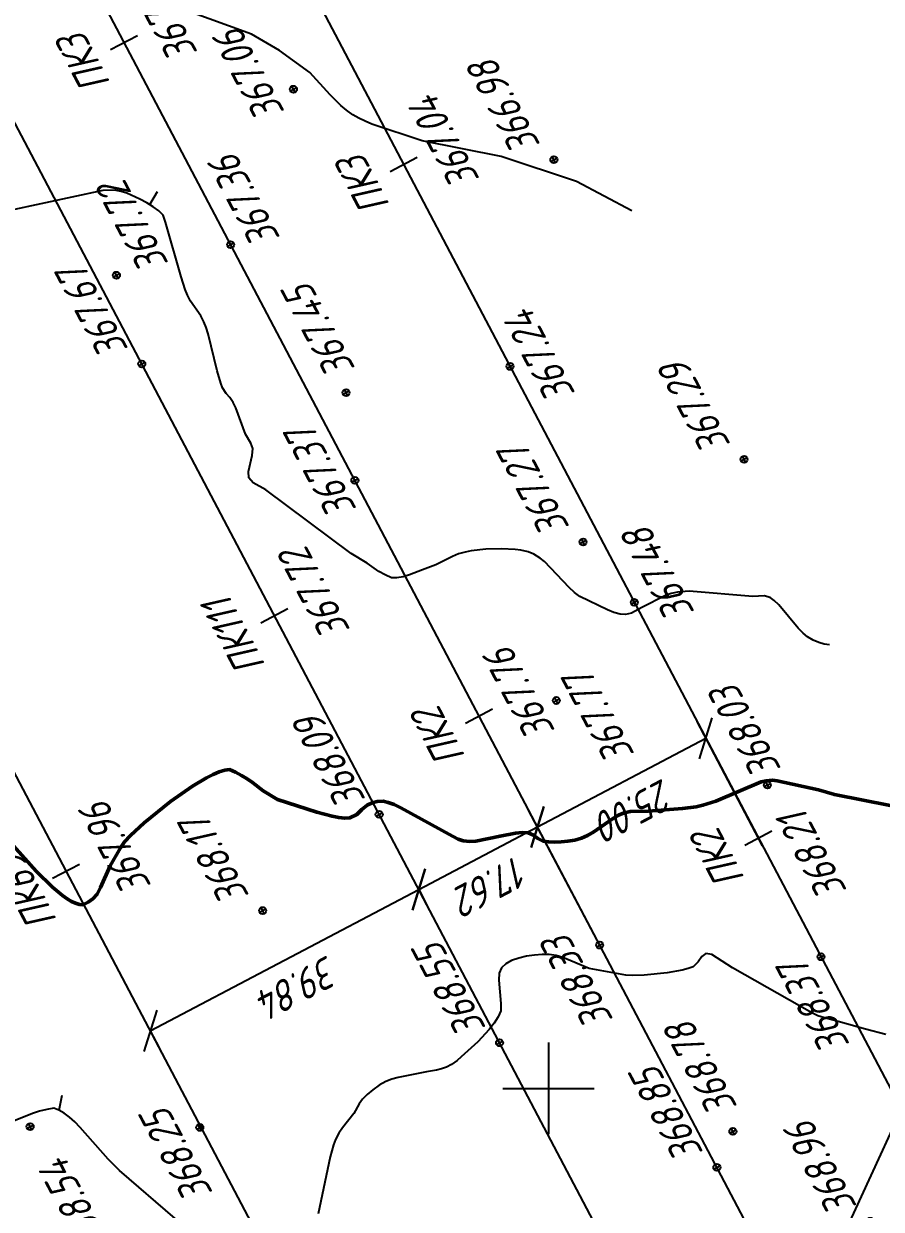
# Model space of a CAD drawing. Extents: x 1519150 to 1520806, y 2185741 to 2187019.
# Drawn here: x 1519731.1 to 1519843.7, y 2185984.1 to 2186139.8 of the extents above; entities that cross this region are included whole.
import ezdxf
from ezdxf.enums import TextEntityAlignment as Align

# ---------------------------------------------------------------- set-up
doc = ezdxf.new("R2010")
doc.units = 0
for name, color, linetype, lineweight in [('ИИ_ГЕОПУНКТ_025', 7, 'Continuous', 25), ('ИИ_ГЕОСЕТКА_025', 3, 'Continuous', 25), ('ИИ_ОТМЕТКА_025', 7, 'Continuous', 25), ('ИИ_ПИКЕТАЖ_025', 7, 'Continuous', 25), ('ИИ_РАЗМЕР_025', 7, 'Continuous', 25), ('ИИ_РЕЛЬЕФ_025', 34, 'Continuous', 25), ('ИИ_РЕЛЬЕФ_050', 34, 'Continuous', 50), ('ИИ_ТРАССА_АД_025', 1, 'Continuous', 25), ('ИИ_ТРАССА_ЛЭП_025', 7, 'Continuous', 25), ('ИИ_ТРАССА_ТРУБ_025', 7, 'Continuous', 25)]:
    doc.layers.add(name, color=color, linetype=linetype, lineweight=lineweight)
doc.styles.add('VNIPISIMPLEXCUR', font='simplex.shx', dxfattribs={"width": 0.8, "oblique": 15})
doc.dimstyles.new('ИИ-2000-м-dm$0', dxfattribs={"dimscale": 2, "dimtxt": 2.5, "dimasz": 2.5, "dimexe": 1.25, "dimexo": 0, "dimgap": 1, "dimtad": 1, "dimtoh": 1, "dimzin": 1, "dimdsep": 46, "dimtxsty": 'VNIPISIMPLEXCUR', "dimblk": 'OBLIQUE', "dimcen": 2.5, "dimaunit": 1, "dimadec": 4, "dimazin": 0, "dimtfac": 1, "dimtmove": 1, "dimatfit": 2, "dimfxl": 1, "dimarcsym": 0})
doc.dimstyles.new('ИИ-2000-м-dm$2', dxfattribs={"dimscale": 2, "dimtxt": 2.5, "dimasz": 2.5, "dimexe": 1.25, "dimexo": 0, "dimgap": 1, "dimtad": 2, "dimtoh": 1, "dimzin": 1, "dimdsep": 46, "dimtxsty": 'VNIPISIMPLEXCUR', "dimcen": 2.5, "dimaunit": 1, "dimazin": 0, "dimtfac": 1, "dimtmove": 1, "dimatfit": 2, "dimfxl": 1, "dimarcsym": 0})

# ---------------------------------------------------------------- blocks, each defined once
blk = doc.blocks.new('*U20')
at = {"color": 0, "linetype": 'ByBlock', "lineweight": -2}
for points in [[(0, 0), (29.5082088451605, -38.42202728161058)], [(29.5082088451605, -38.42202728161058), (29.5082088451605, -46.42202728161058)], [(29.5082088451605, -38.42202728161058), (45.7964228563346, -38.42202728161058)], [(29.5082088451605, -42.42202728161058), (45.7964228563346, -42.42202728161058)], [(29.5082088451605, -46.42202728161058), (45.7964228563346, -46.42202728161058)]]:
    blk.add_lwpolyline(points, dxfattribs=at)
blk = doc.blocks.new('ИИ053296')
at = {"color": 0, "linetype": 'Continuous', "lineweight": 25}
blk.add_lwpolyline([(0, 0), (1, 0)], dxfattribs=at)
blk = doc.blocks.new('ИИ05012')
at = {"color": 0, "linetype": 'Continuous', "lineweight": 25, "flags": 128}
for points in [[(0, 3), (0, -3)], [(-3, 0), (3, 0)]]:
    blk.add_lwpolyline(points, dxfattribs=at)
blk = doc.blocks.new('PICKET')
at = {"color": 0, "linetype": 'Continuous', "lineweight": 25}
for p, q in [((-0.2299999999999898, 0), (0.2299999999999898, 0)), ((0, 0.2299999999999898), (0, -0.2299999999999898))]:
    blk.add_line(p, q, dxfattribs=at)
blk.add_circle((0, 0), 0.23, dxfattribs=at)
at = {"color": 0, "linetype": 'Continuous', "style": 'VNIPISIMPLEXCUR', "oblique": 15, "width": 0.8}
blk.add_attdef('OTMETKA', (1.25, 0.3000000000000114), '', height=2, dxfattribs=at)
at = {"color": 8, "linetype": 'Continuous', "style": 'VNIPISIMPLEXCUR', "oblique": 15, "width": 0.8, "flags": 1}
blk.add_attdef('NOMER', (1.25, -2.699999999999989), '', height=2, dxfattribs=at)
blk = doc.blocks.new('ИИ050052Р')
at = {"linetype": 'Continuous', "lineweight": 25}
h = blk.add_hatch(color=0, dxfattribs=at)
edge = h.paths.add_edge_path()
edge.add_arc((0, 0), 0.15, 0, 360)
at = {"color": 0, "linetype": 'Continuous', "lineweight": 25}
for radius in [0.75, 0.15]:
    blk.add_circle((0, 0), radius, dxfattribs=at)
at = {"color": 0, "linetype": 'Continuous', "style": 'VNIPISIMPLEXCUR', "oblique": 15, "width": 0.8}
for tag, p in [('CENTRE', (1.449999999999999, 0.6999999999999993)), ('HEIGHT', (1.449999999999999, -2.699999999999999))]:
    blk.add_attdef(tag, p, '', height=2, dxfattribs=at)
for tag, p in [('NUMBER', (-2, -1)), ('STATIONING', (-2, -4.399999999999999)), ('ALPHA', (-2, -7.799999999999999))]:
    blk.add_attdef(tag, text='', height=2, dxfattribs=at).set_placement(p, align=Align.RIGHT)
at = {"color": 253, "linetype": 'Continuous', "style": 'VNIPISIMPLEXCUR', "oblique": 15, "width": 0.8, "flags": 1}
blk.add_attdef('NOTE', text='', height=1.6, dxfattribs=at).set_placement((-2, -10.8), align=Align.RIGHT)
blk = doc.blocks.new('ИИ15001')
at = {"color": 0, "linetype": 'Continuous', "lineweight": 25}
blk.add_lwpolyline([(0, 1), (0, -1)], dxfattribs=at)
at = {"color": 0, "linetype": 'Continuous', "lineweight": 25, "style": 'VNIPISIMPLEXCUR', "oblique": 15, "width": 0.8}
blk.add_attdef('STATIONING', text='', height=2, dxfattribs=at).set_placement((0, 2), align=Align.CENTER)
at = {"color": 7, "linetype": 'Continuous', "lineweight": 25, "style": 'VNIPISIMPLEXCUR', "oblique": 15, "width": 0.8}
blk.add_attdef('HEIGHT', text='', height=2, dxfattribs=at).set_placement((0, -2), align=Align.TOP_CENTER)
blk = doc.blocks.new('_Oblique')
at = {"color": 0, "linetype": 'ByBlock', "lineweight": -2}
blk.add_line((-0.5, -0.5), (0.5, 0.5), dxfattribs=at)
blk = doc.blocks.new('*D63')
at = {"layer": 'Defpoints', "color": 0, "transparency": 16777216}
for p in [(1519782.94546729, 2186026.114637405), (1519782.945467291, 2186026.114637404), (1519747.695197508, 2186007.545160953)]:
    blk.add_point(p, dxfattribs=at)
at = {"layer": 'ИИ_РАЗМЕР_025', "color": 0, "lineweight": -2, "transparency": 16777216}
for p, q in [((1519747.695197509, 2186007.545160953), (1519782.94546729, 2186026.114637405)), ((1519782.94546729, 2186026.114637406), (1519784.11065401, 2186023.902773957)), ((1519747.695197508, 2186007.545160954), (1519748.860384228, 2186005.333297505))]:
    blk.add_line(p, q, dxfattribs=at)
at = {"layer": 'ИИ_РАЗМЕР_025', "color": 0, "lineweight": -2, "transparency": 16777216, "xscale": 4, "yscale": 4, "zscale": 4}
for p, rotation in [((1519782.94546729, 2186026.114637405), 27.77979618591188), ((1519747.695197509, 2186007.545160953), 207.7797961859119)]:
    blk.add_blockref('_Oblique', p, dxfattribs=dict(at, rotation=rotation))
at = {"layer": 'ИИ_РАЗМЕР_025', "color": 0, "transparency": 16777216, "insert": (1519767.18463115, 2186013.290917663), "char_height": 4, "attachment_point": 5, "rotation": 207.7797961859119, "style": 'VNIPISIMPLEXCUR'}
blk.add_mtext('39.84', dxfattribs=at)
blk = doc.blocks.new('*D65')
at = {"layer": 'Defpoints', "color": 0, "transparency": 16777216}
for p in [(1519482.409112328, 2186840.189303848), (1519365.936511246, 2186752.536334131), (1519273.871336892, 2186671.02097655), (1519643.409471553, 2186205.467546553), (1519806.552888464, 2185895.815766321)]:
    blk.add_point(p, dxfattribs=at)
at = {"layer": 'ИИ_РАЗМЕР_025', "color": 0, "lineweight": -2, "transparency": 16777216}
for p, q in [((1519364.262754892, 2186762.998756795), (1519357.117982569, 2186776.561613698)), ((1519363.331283786, 2186753.390116534), (1519364.262754892, 2186762.998756795)), ((1519360.922335668, 2186741.637783609), (1519354.165083917, 2186754.46327834))]:
    blk.add_line(p, q, dxfattribs=at)
blk.add_arc((1519360.922335668, 2186741.637783609), 11.99668121645967, 58.24287084898428, 98.58949798204614, dxfattribs=at)
at = {"layer": 'ИИ_РАЗМЕР_025', "color": 0, "transparency": 16777216}
for points in [[(1519359.338653295, 2186752.866542662), (1519358.922510819, 2186754.133272001), (1519355.330394041, 2186752.251479905)], [(1519367.676897516, 2186752.3388314), (1519366.795953772, 2186751.337973819), (1519370.238998388, 2186749.195571378)]]:
    blk.add_solid(points, dxfattribs=at)
at = {"layer": 'ИИ_РАЗМЕР_025', "color": 0, "transparency": 16777216, "insert": (1519357.466049391, 2186768.646781611), "char_height": 4, "attachment_point": 5, "rotation": 117.77979618591188, "style": 'VNIPISIMPLEXCUR'}
blk.add_mtext("78°44'", dxfattribs=at)
blk = doc.blocks.new('*D66')
at = {"layer": 'Defpoints', "color": 0, "transparency": 16777216}
for p in [(1519297.9202522, 2186946.833631685), (1519482.409112327, 2186840.189303847), (1519385.294992009, 2186766.597031469), (1519273.871336892, 2186671.020976549), (1519823.889999998, 2185948.39)]:
    blk.add_point(p, dxfattribs=at)
at = {"layer": 'ИИ_РАЗМЕР_025', "color": 0, "lineweight": -2, "transparency": 16777216}
blk.add_arc((1519392.514684557, 2186767.265873321), 7.250607554596517, 149.8038292730427, 187.0253428711166, dxfattribs=at)
at = {"layer": 'ИИ_РАЗМЕР_025', "color": 0, "transparency": 16777216}
for points in [[(1519385.786563388, 2186771.393894142), (1519386.709283429, 2186770.431415309), (1519389.135359906, 2186773.680814849)], [(1519385.932013401, 2186766.639950971), (1519384.705013556, 2186766.118175963), (1519386.883838502, 2186762.698063932)]]:
    blk.add_solid(points, dxfattribs=at)
at = {"layer": 'ИИ_РАЗМЕР_025', "color": 0, "transparency": 16777216, "insert": (1519377.317446683, 2186774.536060864), "char_height": 4, "attachment_point": 5, "rotation": 117.77979618591188, "style": 'VNIPISIMPLEXCUR'}
blk.add_mtext("101°16'", dxfattribs=at)
blk = doc.blocks.new('*D67')
at = {"layer": 'Defpoints', "color": 0, "transparency": 16777216}
for p in [(1519335.6385637, 2186966.703246912), (1520064.449999998, 2186007.559999999), (1519860.194450777, 2185951.717366618), (1519823.889999998, 2185948.389999999), (1519888.365695801, 2185917.442828899)]:
    blk.add_point(p, dxfattribs=at)
at = {"layer": 'ИИ_РАЗМЕР_025', "color": 0, "lineweight": -2, "transparency": 16777216}
for p, q in [((1519862.615449949, 2185950.153281548), (1519866.306104347, 2185943.154724408)), ((1519866.306104347, 2185943.154724408), (1519874.982264929, 2185926.684846975))]:
    blk.add_line(p, q, dxfattribs=at)
blk.add_arc((1519866.537553367, 2185958.879922402), 9.567505203378783, 217.9509029023209, 273.6469611983709, dxfattribs=at)
at = {"layer": 'ИИ_РАЗМЕР_025', "color": 0, "transparency": 16777216}
for points in [[(1519858.393429006, 2185952.704999103), (1519859.592994351, 2185953.287082225), (1519857.246962314, 2185956.5947367)], [(1519866.965580912, 2185949.973545272), (1519867.326675294, 2185948.690038893), (1519870.99664724, 2185950.41507523)]]:
    blk.add_solid(points, dxfattribs=at)
at = {"layer": 'ИИ_РАЗМЕР_025', "color": 0, "transparency": 16777216, "insert": (1519867.234231952, 2185931.993189299), "char_height": 4, "attachment_point": 5, "rotation": 117.77979618591188, "style": 'VNIPISIMPLEXCUR'}
blk.add_mtext("103°58'", dxfattribs=at)
blk = doc.blocks.new('*D68')
at = {"layer": 'Defpoints', "color": 0, "transparency": 16777216}
for p in [(1519313.519091005, 2186955.050938153), (1520064.449999998, 2186007.559999999), (1519855.577868956, 2185949.860179517), (1519823.889999998, 2185948.39), (1519857.396105626, 2185922.593026144)]:
    blk.add_point(p, dxfattribs=at)
at = {"layer": 'ИИ_РАЗМЕР_025', "color": 0, "lineweight": -2, "transparency": 16777216}
for p, q in [((1519854.606492382, 2185946.846345301), (1519859.085154773, 2185938.333521635)), ((1519859.085154773, 2185938.333521635), (1519865.275583687, 2185926.582286222))]:
    blk.add_line(p, q, dxfattribs=at)
blk.add_arc((1519841.522191079, 2185952.726950225), 14.34504983779231, 313.8079910521073, 357.7899195411408, dxfattribs=at)
at = {"layer": 'ИИ_РАЗМЕР_025', "color": 0, "transparency": 16777216}
for points in [[(1519855.193321513, 2185952.106333075), (1519856.519819107, 2185952.241173388), (1519855.452049371, 2185956.153246014)], [(1519851.842375215, 2185941.833896246), (1519851.062551459, 2185942.915401071), (1519848.207948862, 2185940.035177389)]]:
    blk.add_solid(points, dxfattribs=at)
at = {"layer": 'ИИ_РАЗМЕР_025', "color": 0, "transparency": 16777216, "insert": (1519858.770416544, 2185929.531307537), "char_height": 4, "attachment_point": 5, "rotation": 117.77979618591188, "style": 'VNIPISIMPLEXCUR'}
blk.add_mtext("76°2'", dxfattribs=at)
blk = doc.blocks.new('*D69')
at = {"layer": 'Defpoints', "color": 0, "transparency": 16777216}
for p in [(1519798.53643651, 2186034.327798253), (1519782.94546729, 2186026.114637405), (1519805.975454395, 2186020.20637765)]:
    blk.add_point(p, dxfattribs=at)
at = {"layer": 'ИИ_РАЗМЕР_025', "color": 0, "lineweight": -2, "transparency": 16777216}
for p, q in [((1519805.975454394, 2186020.206377651), (1519797.371249791, 2186036.539661701)), ((1519782.945467292, 2186026.114637403), (1519798.53643651, 2186034.327798253)), ((1519782.94546729, 2186026.114637406), (1519784.110654011, 2186023.902773955))]:
    blk.add_line(p, q, dxfattribs=at)
at = {"layer": 'ИИ_РАЗМЕР_025', "color": 0, "lineweight": -2, "transparency": 16777216, "xscale": 4, "yscale": 4, "zscale": 4}
for p, rotation in [((1519798.53643651, 2186034.327798253), 27.77979618591188), ((1519782.945467292, 2186026.114637403), 207.7797961859119)]:
    blk.add_blockref('_Oblique', p, dxfattribs=dict(at, rotation=rotation))
at = {"layer": 'ИИ_РАЗМЕР_025', "color": 0, "transparency": 16777216, "insert": (1519792.605250651, 2186026.682236312), "char_height": 4, "attachment_point": 5, "rotation": 207.7797961859119, "style": 'VNIPISIMPLEXCUR'}
blk.add_mtext('17.62', dxfattribs=at)
blk = doc.blocks.new('*D70')
at = {"layer": 'Defpoints', "color": 0, "transparency": 16777216}
for p in [(1519820.655150629, 2186045.979707403), (1519828.094276632, 2186031.85808156), (1519805.975454395, 2186020.206377651)]:
    blk.add_point(p, dxfattribs=at)
at = {"layer": 'ИИ_РАЗМЕР_025', "color": 0, "lineweight": -2, "transparency": 16777216}
for p, q in [((1519828.094276631, 2186031.858081561), (1519819.489963909, 2186048.191570851)), ((1519798.536436509, 2186034.327798255), (1519820.655150628, 2186045.979707403)), ((1519805.975454394, 2186020.206377651), (1519797.37124979, 2186036.539661702))]:
    blk.add_line(p, q, dxfattribs=at)
at = {"layer": 'ИИ_РАЗМЕР_025', "color": 0, "lineweight": -2, "transparency": 16777216, "xscale": 4, "yscale": 4, "zscale": 4}
for p, rotation in [((1519820.655150628, 2186045.979707403), 27.77979618591188), ((1519798.536436509, 2186034.327798255), 207.7797961859119)]:
    blk.add_blockref('_Oblique', p, dxfattribs=dict(at, rotation=rotation))
at = {"layer": 'ИИ_РАЗМЕР_025', "color": 0, "transparency": 16777216, "insert": (1519811.460092319, 2186036.614771313), "char_height": 4, "attachment_point": 5, "rotation": 207.7797961859119, "style": 'VNIPISIMPLEXCUR'}
blk.add_mtext('25.00', dxfattribs=at)

msp = doc.modelspace()

# ---------------------------------------------------------------- linework, layer by layer
at = {"layer": 'ИИ_РЕЛЬЕФ_025'}
for points, elevation in [([(1519810.943312499, 2186115.274145834), (1519803.638499998, 2186119.112857143), (1519793.754379793, 2186122.39531733), (1519783.380824614, 2186124.459969993), (1519776.803525099, 2186126.641296937), (1519775.923299099, 2186127.010211735), (1519775.084644851, 2186127.419234197), (1519774.296470587, 2186127.876958824), (1519773.473230682, 2186128.459256916), (1519772.711609044, 2186129.101003185), (1519771.316342167, 2186130.507965007), (1519768.639565215, 2186133.431639131), (1519764.640909089, 2186136.313536364), (1519760.974999999, 2186138.4449), (1519752.409999999, 2186141.583233333)], 366.9999999999999), ([(1519836.878019784, 2186058.268253517), (1519836.189367088, 2186058.345408352), (1519835.480382703, 2186058.543000499), (1519834.751066629, 2186058.861029959), (1519834.001418866, 2186059.29949673), (1519833.411073114, 2186059.779412027), (1519832.788485707, 2186060.429792201), (1519830.225281562, 2186063.503921005), (1519829.628657399, 2186064.082595073), (1519829.074660189, 2186064.462121821), (1519828.292695455, 2186064.671190212), (1519826.835520089, 2186064.617531814), (1519818.463844728, 2186065.300285655), (1519816.90532057, 2186065.168243536), (1519816.077052643, 2186064.998731662), (1519815.361086145, 2186064.737763266), (1519812.251323951, 2186063.174604767), (1519810.899774362, 2186062.407945767), (1519810.090154831, 2186062.231352773), (1519809.389453483, 2186062.298810621), (1519808.582596823, 2186062.504427261), (1519807.714490721, 2186062.845870651), (1519804.111741052, 2186064.60172171), (1519803.394854946, 2186065.136163512), (1519802.693604765, 2186065.77740204), (1519799.479106417, 2186069.197055288), (1519798.905999999, 2186069.64598), (1519798.075277315, 2186070.149829724), (1519797.309134338, 2186070.468601289), (1519796.364999998, 2186070.684983333), (1519795.623451739, 2186070.781234623), (1519793.794549434, 2186070.862743635), (1519791.764315377, 2186070.799126173), (1519789.844440727, 2186070.593820176), (1519789.023291665, 2186070.439108334), (1519788.158205088, 2186070.182998391), (1519787.377223994, 2186069.853764535), (1519785.178461537, 2186068.740707692), (1519783.45793019, 2186068.118082607), (1519781.714153338, 2186067.440906145), (1519780.87713317, 2186067.184144979), (1519780.086604014, 2186067.036486568), (1519779.359999998, 2186067.038844444), (1519778.525372765, 2186067.431738831), (1519777.717607163, 2186067.887670732), (1519776.182660847, 2186068.98864708), (1519774.087999999, 2186070.24996), (1519762.86105263, 2186078.613157894), (1519761.204260889, 2186079.537109029), (1519760.642272726, 2186080.168622727), (1519760.573545359, 2186081.019863597), (1519761.08302215, 2186083.134043491), (1519761.143904453, 2186084.047604277), (1519760.907253009, 2186084.738895554), (1519760.181563536, 2186085.934613541), (1519758.912511894, 2186089.38096512), (1519758.569130433, 2186090.098613044), (1519758.117756227, 2186090.732265685), (1519757.64689531, 2186091.258526585), (1519757.179999998, 2186092.0079), (1519756.934474208, 2186092.622474782), (1519756.464036612, 2186094.249125096), (1519755.27562367, 2186099.104876598), (1519755.013103456, 2186099.949083539), (1519754.735675674, 2186100.674494595), (1519754.321924797, 2186101.476284576), (1519752.987420907, 2186103.405053889), (1519752.58331149, 2186104.169303602), (1519752.283011839, 2186104.910182017), (1519751.744844785, 2186106.577934022), (1519749.694181837, 2186113.787203926), (1519749.383599998, 2186114.667188), (1519748.819137155, 2186115.23519325), (1519748.085470374, 2186115.792325509), (1519747.240025883, 2186116.321435137), (1519746.340229907, 2186116.805372489), (1519744.607288406, 2186117.5691318), (1519743.888995333, 2186117.814654474), (1519743.012513931, 2186117.963516068), (1519741.442789363, 2186117.934471842), (1519729.242288803, 2186115.305799358)], 367.4999999999999), ([(1519844.293902238, 2186007.049668437), (1519841.624725571, 2186007.777951505), (1519838.003838118, 2186008.787615539), (1519836.204437884, 2186009.244076028), (1519835.349923528, 2186009.539923529), (1519834.584556376, 2186009.895317332), (1519824.152608831, 2186015.818796019), (1519821.419508834, 2186017.580554813), (1519820.651292186, 2186017.730518044), (1519820.101094137, 2186017.324961256), (1519819.655077602, 2186016.600411609), (1519818.970773098, 2186015.965160965), (1519818.337277397, 2186015.718364626), (1519817.528504254, 2186015.502510691), (1519815.576756974, 2186015.161302218), (1519812.532251053, 2186014.867008702), (1519810.983581817, 2186014.809036363), (1519810.133150388, 2186014.870442101), (1519805.342291076, 2186015.741041754), (1519801.871643065, 2186017.201231735), (1519800.981980697, 2186017.427725911), (1519800.083518182, 2186017.59879876), (1519799.161376369, 2186017.591978803), (1519798.144102442, 2186017.511621643), (1519797.09351621, 2186017.352866963), (1519796.071437484, 2186017.110854444), (1519795.139686074, 2186016.780723766), (1519794.36008179, 2186016.357614613), (1519793.794444443, 2186015.836666666), (1519793.508418744, 2186015.111875755), (1519793.458432811, 2186014.224770772), (1519793.742669794, 2186011.14793616), (1519793.736466242, 2186010.162695921), (1519793.35783949, 2186009.384758766), (1519792.828083554, 2186008.570972034), (1519792.183980138, 2186007.742700492), (1519790.699857671, 2186006.128162024), (1519788.535610423, 2186004.131837321), (1519787.977837872, 2186003.665316941), (1519787.240488144, 2186003.132224881), (1519786.593173363, 2186002.794077695), (1519785.935102032, 2186002.541125638), (1519785.278364274, 2186002.372760262), (1519783.946241045, 2186002.183725032), (1519780.260420345, 2186001.444840651), (1519779.402484388, 2186001.20404696), (1519778.62077149, 2186000.895966153), (1519777.725324452, 2186000.399130499), (1519776.902500614, 2185999.81645477), (1519776.175316023, 2185999.192813565), (1519775.566786726, 2185998.573081483), (1519775.11223319, 2185997.951413504), (1519774.432034035, 2185996.68528834), (1519772.936466153, 2185994.806897238), (1519772.46078451, 2185994.104283129), (1519772.025074592, 2185993.267822475), (1519771.762792459, 2185992.586132928), (1519771.323271048, 2185990.994725688), (1519769.735938017, 2185983.516275705)], 368.4999999999999), ([(1519750.938979768, 2185982.916730447), (1519743.629408658, 2185989.207006894), (1519742.176964741, 2185990.715133701), (1519738.492392612, 2185994.865263395), (1519737.770753141, 2185995.586771426), (1519737.061333632, 2185996.22146513), (1519736.367189076, 2185996.747640927), (1519735.691374466, 2185997.143595234), (1519735.03694479, 2185997.387624471), (1519734.08494552, 2185997.223183467), (1519733.141348613, 2185996.999049535), (1519732.206154067, 2185996.715222673), (1519729.505596026, 2185995.587491446)], 368.4999999999999)]:
    msp.add_lwpolyline(points, dxfattribs=dict(at, elevation=elevation))
at = {"layer": 'ИИ_РЕЛЬЕФ_050', "elevation": 367.9999999999999}
msp.add_lwpolyline([(1519844.843999999, 2186037.1619), (1519837.534981264, 2186038.578460709), (1519835.420783735, 2186039.22111175), (1519830.024944723, 2186040.391515781), (1519829.387433185, 2186040.457962072), (1519828.579347264, 2186040.396419103), (1519827.921932546, 2186040.260850694), (1519821.963881954, 2186037.707843621), (1519820.259999999, 2186037.178514286), (1519819.362641657, 2186036.983123084), (1519817.566798455, 2186036.734849062), (1519813.074999998, 2186036.391263636), (1519810.740015656, 2186036.364126371), (1519809.901171998, 2186036.1875), (1519809.170329752, 2186035.870342841), (1519808.399409294, 2186035.401974833), (1519805.948618673, 2186033.674976424), (1519805.119825393, 2186033.187135739), (1519804.302173911, 2186032.840769565), (1519803.440915816, 2186032.611849963), (1519802.540783587, 2186032.450288424), (1519801.63800156, 2186032.355501804), (1519800.768794065, 2186032.326906956), (1519799.969385434, 2186032.363920737), (1519799.275999999, 2186032.46596), (1519798.585764216, 2186032.798598963), (1519798.025055215, 2186033.252988823), (1519797.291176469, 2186033.56292353), (1519796.54571438, 2186033.600695441), (1519795.659617324, 2186033.521152138), (1519793.618938274, 2186033.138100119), (1519790.462032221, 2186032.483534444), (1519789.662131718, 2186032.429584812), (1519788.764593332, 2186032.50864), (1519788.121690041, 2186032.74204886), (1519787.386366625, 2186033.101354775), (1519780.572743542, 2186036.855146368), (1519779.725184292, 2186037.262605128), (1519778.947235178, 2186037.563233473), (1519778.264999998, 2186037.71697), (1519777.485661978, 2186037.689766354), (1519776.825536833, 2186037.479607156), (1519776.175470024, 2186037.174606153), (1519775.491644124, 2186036.621599548), (1519774.820935308, 2186035.944909667), (1519773.899999999, 2186035.511286667), (1519773.232512832, 2186035.475526753), (1519772.445605539, 2186035.555770054), (1519771.560352258, 2186035.731545415), (1519769.579104296, 2186036.287807694), (1519764.380119422, 2186037.917293541), (1519762.526622238, 2186039.057392141), (1519761.130237213, 2186040.171793309), (1519760.40396542, 2186040.6631835), (1519759.658974107, 2186041.110700094), (1519758.895263274, 2186041.514343094), (1519758.11283292, 2186041.874112498), (1519757.472058102, 2186041.784762179), (1519756.743779779, 2186041.566395597), (1519755.941785654, 2186041.233773143), (1519755.07986343, 2186040.801655213), (1519753.231385503, 2186039.697974493), (1519750.353900471, 2186037.665247165), (1519746.900770125, 2186034.870762249), (1519745.081129274, 2186033.228375968), (1519744.304378433, 2186032.359513873), (1519743.790488941, 2186031.56913263), (1519742.441692634, 2186029.217217467), (1519741.159107963, 2186026.360498811), (1519740.697442467, 2186025.497591502), (1519740.141752169, 2186024.880733338), (1519739.519418392, 2186024.438271399), (1519738.851592804, 2186024.114854873), (1519738.38923767, 2186024.156253647), (1519737.886020614, 2186024.30458209), (1519737.344549843, 2186024.553014903), (1519736.767433565, 2186024.89472679), (1519736.157279989, 2186025.322892451), (1519734.848293772, 2186026.411283903), (1519732.7022399, 2186028.52164194), (1519721.033015735, 2186041.530539404)], dxfattribs=at)
at = {"layer": 'ИИ_ТРАССА_АД_025'}
msp.add_lwpolyline([(1519857.396105626, 2185922.593026145), (1519313.519091005, 2186955.050938153)], dxfattribs=at)
at = {"layer": 'ИИ_ТРАССА_ЛЭП_025'}
msp.add_lwpolyline([(1519335.6385637, 2186966.703246912), (1519888.365695801, 2185917.442828899), (1519904.960936085, 2185849.926434383)], dxfattribs=at)
at = {"layer": 'ИИ_ТРАССА_ТРУБ_025', "color": 4}
for points in [[(1520767.289934108, 2186180.317153193), (1520640.489999998, 2186149.16), (1520353.579999999, 2186078.63), (1520064.449999999, 2186007.56), (1519823.889999998, 2185948.39), (1519297.920252201, 2186946.833631686)], [(1519806.552888464, 2185895.815766321), (1519784.019999998, 2185938.6), (1519708.809999998, 2186081.35), (1519643.409471553, 2186205.467546553)]]:
    msp.add_lwpolyline(points, dxfattribs=at)

# ---------------------------------------------------------------- block references
at = {"layer": 'ИИ_ГЕОПУНКТ_025', "xscale": 1.999999999999999, "yscale": 1.999999999999999, "zscale": 1.999999999999999, "rotation": 117.7797222222222}
msp.add_blockref('*U20', (1519823.889999999, 2185948.39), dxfattribs=at)
at = {"layer": 'ИИ_ГЕОПУНКТ_025'}
ref = msp.add_blockref('ИИ050052Р', (1519823.889999998, 2185948.39, 369.1199999999999), dxfattribs=dict(at, xscale=2, yscale=2, zscale=2, rotation=117.7797222222222))
ref.add_attrib('NUMBER', 'ВУ 53390', dxfattribs={"layer": '0', "color": 0, "linetype": 'Continuous', "height": 3.999999999999997, "rotation": 117.7797222245429, "style": 'VNIPISIMPLEXCUR', "oblique": 14.99999999999995, "width": 0.8000000000000008}).set_placement((1519852.127154093, 2186056.825853758), align=Align.RIGHT)
ref.add_attrib('CENTRE', '369.48', (1519816.487885153, 2185941.413773833), dxfattribs={"layer": '0', "color": 0, "linetype": 'Continuous', "height": 3.999999999999997, "rotation": 117.7797222245429, "style": 'VNIPISIMPLEXCUR', "oblique": 14.99999999999995, "width": 0.8000000000000008})
ref.add_attrib('HEIGHT', '369.12', (1519822.33409166, 2185944.240099602), dxfattribs={"layer": '0', "color": 0, "linetype": 'Continuous', "height": 3.999999999999997, "rotation": 117.7797222245429, "style": 'VNIPISIMPLEXCUR', "oblique": 14.99999999999995, "width": 0.8000000000000008})
ref.add_attrib('STATIONING', 'ПК109+71.49', dxfattribs={"layer": '0', "color": 0, "linetype": 'Continuous', "height": 3.999999999999997, "rotation": 117.7797222245429, "style": 'VNIPISIMPLEXCUR', "oblique": 14.99999999999995, "width": 0.8000000000000008}).set_placement((1519855.369319858, 2186067.640483434), align=Align.RIGHT)
ref.add_attrib('ALPHA', "a=76°2'", dxfattribs={"layer": '0', "color": 0, "linetype": 'Continuous', "height": 3.999999999999997, "rotation": 117.7797222245429, "style": 'VNIPISIMPLEXCUR', "oblique": 14.99999999999995, "width": 0.8000000000000008}).set_placement((1519868.772488542, 2186060.077056442), align=Align.RIGHT)
at = {"layer": 'ИИ_ГЕОСЕТКА_025', "xscale": 2, "yscale": 2, "zscale": 2}
msp.add_blockref('ИИ05012', (1519799.999999999, 2186000), dxfattribs=at)
at = {"layer": 'ИИ_ОТМЕТКА_025'}
ref = msp.add_blockref('PICKET', (1519766.489999999, 2186131.2299, 367.0599999999999), dxfattribs=dict(at, xscale=2, yscale=2, zscale=2, rotation=117.7797222222222))
ref.add_attrib('OTMETKA', '367.06', (1519765.416029817, 2186128.249574886, 367.0599999999999), dxfattribs={"layer": '0', "color": 0, "linetype": 'Continuous', "height": 4, "rotation": 117.7797222245429, "style": 'VNIPISIMPLEXCUR', "oblique": 14.99999999999939, "width": 0.7999999999999998})
at = {"layer": 'ИИ_ОТМЕТКА_025', "xscale": 2, "yscale": 2, "zscale": 2}
for p, rotation, values in [((1519800.689899999, 2186121.97, 366.98), 117.7797222222222, {'OTMETKA': '366.98'}), ((1519746.578854979, 2186095.149049785, 367.67), 117.7797222222222, {'OTMETKA': '367.67'}), ((1519825.659899999, 2186082.6199, 367.29), 117.7797222222222, {'OTMETKA': '367.29'}), ((1519804.519246579, 2186071.76570913, 367.2699999999999), 117.7797222222222, {'OTMETKA': '367.27'}), ((1519777.746544369, 2186035.983705931, 368.0899999999999), 117.7797222222222, {'OTMETKA': '368.09'}), ((1519762.449999999, 2186023.3499, 368.17), 117.7797222222222, {'OTMETKA': '368.17'}), ((1519793.551522671, 2186005.981258071, 368.55), 117.7797222222222, {'OTMETKA': '368.55'}), ((1519822.091144064, 2185989.613484665, 368.85), 117.7792673703056, {'OTMETKA': '368.85'}), ((1519842.259999998, 2185982.5499, 368.9599999999999), 117.7797222222222, {'OTMETKA': '368.96'})]:
    msp.add_blockref('PICKET', p, dxfattribs=dict(at, rotation=rotation)).add_auto_attribs(values)
at = {"layer": 'ИИ_ОТМЕТКА_025'}
ref = msp.add_blockref('PICKET', (1519758.239932193, 2186110.824139123, 367.36), dxfattribs=dict(at, xscale=2, yscale=2, zscale=2, rotation=117.7792673703056))
ref.add_attrib('OTMETKA', '367.36', (1519764.829173259, 2186111.693192833, 367.36), dxfattribs={"layer": '0', "color": 0, "linetype": 'Continuous', "height": 4, "rotation": 117.7792673878935, "style": 'VNIPISIMPLEXCUR', "oblique": 14.99999999999995, "width": 0.8})
ref = msp.add_blockref('PICKET', (1519743.249999999, 2186106.7999, 367.72), dxfattribs=dict(at, xscale=2, yscale=2, zscale=2, rotation=117.7797222222222))
ref.add_attrib('OTMETKA', '367.72', (1519750.174730259, 2186108.333431169, 367.72), dxfattribs={"layer": '0', "color": 0, "linetype": 'Continuous', "height": 4, "rotation": 117.7797222245429, "style": 'VNIPISIMPLEXCUR', "oblique": 15, "width": 0.8})
ref = msp.add_blockref('PICKET', (1519773.399999998, 2186091.3799, 367.4499999999999), dxfattribs=dict(at, xscale=2, yscale=2, zscale=2, rotation=117.7797222222222))
ref.add_attrib('OTMETKA', '367.45', (1519774.678427488, 2186094.535223177, 367.4499999999999), dxfattribs={"layer": '0', "color": 0, "linetype": 'Continuous', "height": 4, "rotation": 117.7797222245429, "style": 'VNIPISIMPLEXCUR', "oblique": 14.99999999999939, "width": 0.7999999999999998})
ref = msp.add_blockref('PICKET', (1519794.931478758, 2186094.812130926, 367.24), dxfattribs=dict(at, xscale=2, yscale=2, zscale=2, rotation=117.7792673703056))
ref.add_attrib('OTMETKA', '367.24', (1519803.582691096, 2186091.266596477, 367.24), dxfattribs={"layer": '0', "color": 0, "linetype": 'Continuous', "height": 4, "rotation": 117.7792673878935, "style": 'VNIPISIMPLEXCUR', "oblique": 14.99999999999995, "width": 0.8})
ref = msp.add_blockref('PICKET', (1519774.552285586, 2186079.857913542, 367.3699999999999), dxfattribs=dict(at, xscale=2, yscale=2, zscale=2, rotation=117.7792673703056))
ref.add_attrib('OTMETKA', '367.37', (1519774.870203244, 2186076.060950577, 367.3699999999999), dxfattribs={"layer": '0', "color": 0, "linetype": 'Continuous', "height": 4.000000000000003, "rotation": 117.7792673878935, "style": 'VNIPISIMPLEXCUR', "oblique": 14.99999999999995, "width": 0.7999999999999985})
ref = msp.add_blockref('PICKET', (1519811.243807022, 2186063.845892107, 367.48), dxfattribs=dict(at, xscale=2, yscale=2, zscale=2, rotation=117.7792673703056))
ref.add_attrib('OTMETKA', '367.48', (1519819.248899049, 2186062.515222652, 367.48), dxfattribs={"layer": '0', "color": 0, "linetype": 'Continuous', "height": 4, "rotation": 117.7792673878935, "style": 'VNIPISIMPLEXCUR', "oblique": 14.99999999999995, "width": 0.8})
ref = msp.add_blockref('PICKET', (1519801.009999999, 2186050.9399, 367.7699999999999), dxfattribs=dict(at, xscale=2, yscale=2, zscale=2, rotation=117.7797222222222))
ref.add_attrib('OTMETKA', '367.77', (1519811.353268228, 2186043.870453669, 367.7699999999999), dxfattribs={"layer": '0', "color": 0, "linetype": 'Continuous', "height": 4, "rotation": 117.7797222245429, "style": 'VNIPISIMPLEXCUR', "oblique": 14.99999999999939, "width": 0.7999999999999998})
ref = msp.add_blockref('PICKET', (1519828.730577489, 2186039.8371645, 368.0299999999999), dxfattribs=dict(at, xscale=2, yscale=2, zscale=2, rotation=117.7797222222222))
ref.add_attrib('OTMETKA', '368.03', (1519830.620577387, 2186041.927194417, 368.0299999999999), dxfattribs={"layer": '0', "color": 0, "linetype": 'Continuous', "height": 4, "rotation": 117.7797222245429, "style": 'VNIPISIMPLEXCUR', "oblique": 14.99999999999939, "width": 0.7999999999999998})
ref = msp.add_blockref('PICKET', (1519806.71092515, 2186018.810211642, 368.3299999999999), dxfattribs=dict(at, xscale=2, yscale=2, zscale=2, rotation=117.7792673703056))
ref.add_attrib('OTMETKA', '368.33', (1519808.567876811, 2186009.008270565, 368.3299999999999), dxfattribs={"layer": '0', "color": 0, "linetype": 'Continuous', "height": 4, "rotation": 117.7792673878935, "style": 'VNIPISIMPLEXCUR', "oblique": 14.99999999999995, "width": 0.8})
ref = msp.add_blockref('PICKET', (1519835.777162926, 2186017.273401314, 368.3699999999999), dxfattribs=dict(at, xscale=2, yscale=2, zscale=2, rotation=117.7792673703056))
ref.add_attrib('OTMETKA', '368.37', (1519839.620633384, 2186005.740298567, 368.3699999999999), dxfattribs={"layer": '0', "color": 0, "linetype": 'Continuous', "height": 4, "rotation": 117.7792673878935, "style": 'VNIPISIMPLEXCUR', "oblique": 14.99999999999995, "width": 0.8})
ref = msp.add_blockref('PICKET', (1519824.189899999, 2185994.3399, 368.7799999999999), dxfattribs=dict(at, xscale=2, yscale=2, zscale=2, rotation=117.7797222222222))
ref.add_attrib('OTMETKA', '368.78', (1519824.8575863, 2185997.57921518, 368.7799999999999), dxfattribs={"layer": '0', "color": 0, "linetype": 'Continuous', "height": 4, "rotation": 117.7797222245429, "style": 'VNIPISIMPLEXCUR', "oblique": 15, "width": 0.8})
ref = msp.add_blockref('PICKET', (1519754.195582541, 2185994.862929306, 368.2499999999999), dxfattribs=dict(at, xscale=2, yscale=2, zscale=2, rotation=117.7797222222222))
ref.add_attrib('OTMETKA', '368.25', (1519755.982301506, 2185986.276425045, 368.2499999999999), dxfattribs={"layer": '0', "color": 0, "linetype": 'Continuous', "height": 4, "rotation": 117.7797222245429, "style": 'VNIPISIMPLEXCUR', "oblique": 14.99999999999995, "width": 0.8000000000000005})
ref = msp.add_blockref('PICKET', (1519731.909899998, 2185994.97, 368.54), dxfattribs=dict(at, xscale=2, yscale=2, zscale=2, rotation=117.7797222222222))
ref.add_attrib('OTMETKA', '368.54', (1519742.630697293, 2185979.460437211, 368.54), dxfattribs={"layer": '0', "color": 0, "linetype": 'Continuous', "height": 4, "rotation": 117.7797222245429, "style": 'VNIPISIMPLEXCUR', "oblique": 14.99999999999939, "width": 0.7999999999999998})
at = {"layer": 'ИИ_ПИКЕТАЖ_025', "color": 1, "xscale": 2, "yscale": 2, "zscale": 2, "rotation": 117.7791666666666}
for p, values in [((1519744.257914999, 2186137.3666182, 367.11), {'STATIONING': 'ПК3', 'HEIGHT': '367.11'}), ((1519790.864638979, 2186048.89168796, 367.7599999999999), {'STATIONING': 'ПК2', 'HEIGHT': '367.76'})]:
    msp.add_blockref('ИИ15001', p, dxfattribs=at).add_auto_attribs(values)
at = {"layer": 'ИИ_ПИКЕТАЖ_025', "color": 7, "xscale": 1.999999999999999, "yscale": 1.999999999999999, "zscale": 1.999999999999999, "rotation": 117.7792679990007}
msp.add_blockref('ИИ15001', (1519780.949483099, 2186121.35462135, 367.04), dxfattribs=at).add_auto_attribs({'STATIONING': 'ПК3', 'HEIGHT': '367.04'})
at = {"layer": 'ИИ_ПИКЕТАЖ_025', "color": 4}
ref = msp.add_blockref('ИИ15001', (1519763.994939883, 2186062.088252777, 367.72), dxfattribs=dict(at, xscale=2, yscale=2, zscale=2, rotation=117.7798))
ref.add_attrib('STATIONING', 'ПК111', dxfattribs={"layer": '0', "color": 0, "linetype": 'Continuous', "lineweight": 25, "height": 3.999999999999998, "rotation": 117.7798000020903, "style": 'VNIPISIMPLEXCUR', "oblique": 15.00000000000011, "width": 0.8}).set_placement((1519760.455958492, 2186060.223953791), align=Align.CENTER)
ref.add_attrib('HEIGHT', '367.72', dxfattribs={"layer": '0', "color": 7, "linetype": 'Continuous', "lineweight": 25, "height": 3.999999999999996, "rotation": 117.7797222245429, "style": 'VNIPISIMPLEXCUR', "oblique": 15.00000000000019, "width": 0.8000000000000005}).set_placement((1519767.533921275, 2186063.952551764), align=Align.TOP_CENTER)
ref = msp.add_blockref('ИИ15001', (1519736.640597844, 2186028.526999827, 367.9599999999999), dxfattribs=dict(at, xscale=2, yscale=2, zscale=2, rotation=117.7831999999999))
ref.add_attrib('STATIONING', 'ПК69', dxfattribs={"layer": '0', "color": 0, "linetype": 'Continuous', "lineweight": 25, "height": 4, "rotation": 117.7831999970494, "style": 'VNIPISIMPLEXCUR', "oblique": 14.99999999999995, "width": 0.8000000000000006}).set_placement((1519733.101727088, 2186026.662490836), align=Align.CENTER)
ref.add_attrib('HEIGHT', '367.96', dxfattribs={"layer": '0', "color": 7, "linetype": 'Continuous', "lineweight": 25, "height": 4.000000000000003, "rotation": 117.7797222245429, "style": 'VNIPISIMPLEXCUR', "oblique": 14.99999999999986, "width": 0.7999999999999998}).set_placement((1519741.351202709, 2186030.461903701), align=Align.TOP_CENTER)
at = {"layer": 'ИИ_ПИКЕТАЖ_025', "color": 7}
ref = msp.add_blockref('ИИ15001', (1519827.556135289, 2186032.87965329, 368.2099999999999), dxfattribs=dict(at, xscale=2, yscale=2, zscale=2, rotation=117.7792667885938))
ref.add_attrib('STATIONING', 'ПК2', dxfattribs={"layer": '0', "color": 0, "linetype": 'Continuous', "lineweight": 25, "height": 4, "rotation": 117.7792667671973, "style": 'VNIPISIMPLEXCUR', "oblique": 14.99999999999995, "width": 0.8}).set_placement((1519824.017136547, 2186031.015387238, 368.2099999999999), align=Align.CENTER)
ref.add_attrib('HEIGHT', '368.21', dxfattribs={"layer": '0', "color": 7, "linetype": 'Continuous', "lineweight": 25, "height": 4, "rotation": 117.7792667671973, "style": 'VNIPISIMPLEXCUR', "oblique": 14.99999999999995, "width": 0.8}).set_placement((1519832.871832936, 2186029.507890113, 368.2099999999999), align=Align.TOP_CENTER)
at = {"layer": 'ИИ_РЕЛЬЕФ_025', "xscale": 2, "yscale": 2, "zscale": 2}
for p, rotation in [((1519747.635621599, 2186116.073857084, 367.4999999999999), 59.96947992591184), ((1519735.709570853, 2185997.13293412, 368.4999999999999), 77.70005918591187)]:
    msp.add_blockref('ИИ053296', p, dxfattribs=dict(at, rotation=rotation))

# ---------------------------------------------------------------- dimensions: what is measured, and where the dimension line sits
at = {"layer": 'ИИ_РАЗМЕР_025'}
for base, line1, line2, override, picture, middle in [((1519860.194450777, 2185951.717366618), ((1520064.449999999, 2186007.56), (1519823.889999998, 2185948.39)), ((1519335.6385637, 2186966.703246912), (1519888.365695801, 2185917.442828899)), {"dimtxt": 2, "dimasz": 2, "dimzin": 0}, '*D67', (1519867.234231952, 2185931.993189299)), ((1519855.577868956, 2185949.860179517), ((1520064.449999999, 2186007.56), (1519823.889999998, 2185948.39)), ((1519857.396105626, 2185922.593026145), (1519313.519091005, 2186955.050938153)), {"dimtxt": 2, "dimasz": 2, "dimzin": 0}, '*D68', (1519858.770416544, 2185929.531307537)), ((1519385.294992009, 2186766.597031469), ((1519823.889999998, 2185948.39), (1519297.920252201, 2186946.833631686)), ((1519273.871336892, 2186671.02097655), (1519482.409112328, 2186840.189303848)), {"dimtxt": 2, "dimasz": 2, "dimgap": 0.5, "dimtmove": 2}, '*D66', (1519377.317446683, 2186774.536060863)), ((1519365.936511246, 2186752.536334131), ((1519806.552888464, 2185895.815766321), (1519643.409471553, 2186205.467546553)), ((1519273.871336892, 2186671.02097655), (1519482.409112328, 2186840.189303848)), {"dimtxt": 2, "dimasz": 2, "dimgap": 0.5}, '*D65', (1519357.466049391, 2186768.646781611))]:
    dim = msp.add_angular_dim_2l(base=base, line1=line1, line2=line2, dimstyle='ИИ-2000-м-dm$2', override=override, dxfattribs=at)
    dim.commit()
    dim.dimension.update_dxf_attribs({"geometry": picture, "text_midpoint": middle, "dimtype": 162})
for base, p1, p2, picture, middle in [((1519820.655150629, 2186045.979707403), (1519805.975454395, 2186020.206377651), (1519828.094276632, 2186031.858081561), '*D70', (1519811.460092319, 2186036.614771313)), ((1519798.53643651, 2186034.327798253), (1519782.945467291, 2186026.114637406), (1519805.975454395, 2186020.206377651), '*D69', (1519792.605250651, 2186026.682236312))]:
    dim = msp.add_linear_dim(base=base, p1=p1, p2=p2, angle=207.7797961946621, dimstyle='ИИ-2000-м-dm$0', override={"dimtxt": 2, "dimasz": 2, "dimzin": 0}, dxfattribs=at)
    dim.commit()
    dim.dimension.update_dxf_attribs({"geometry": picture, "text_midpoint": middle})
dim = msp.add_aligned_dim(p1=(1519747.695197509, 2186007.545160954), p2=(1519782.94546729, 2186026.114637406), distance=-2.082030936578891e-09, dimstyle='ИИ-2000-м-dm$0', override={"dimtxt": 2, "dimasz": 2}, dxfattribs=at)
dim.commit()
dim.dimension.update_dxf_attribs({"geometry": '*D63', "text_midpoint": (1519767.18463115, 2186013.290917662)})

doc.saveas('drawing.dxf')
